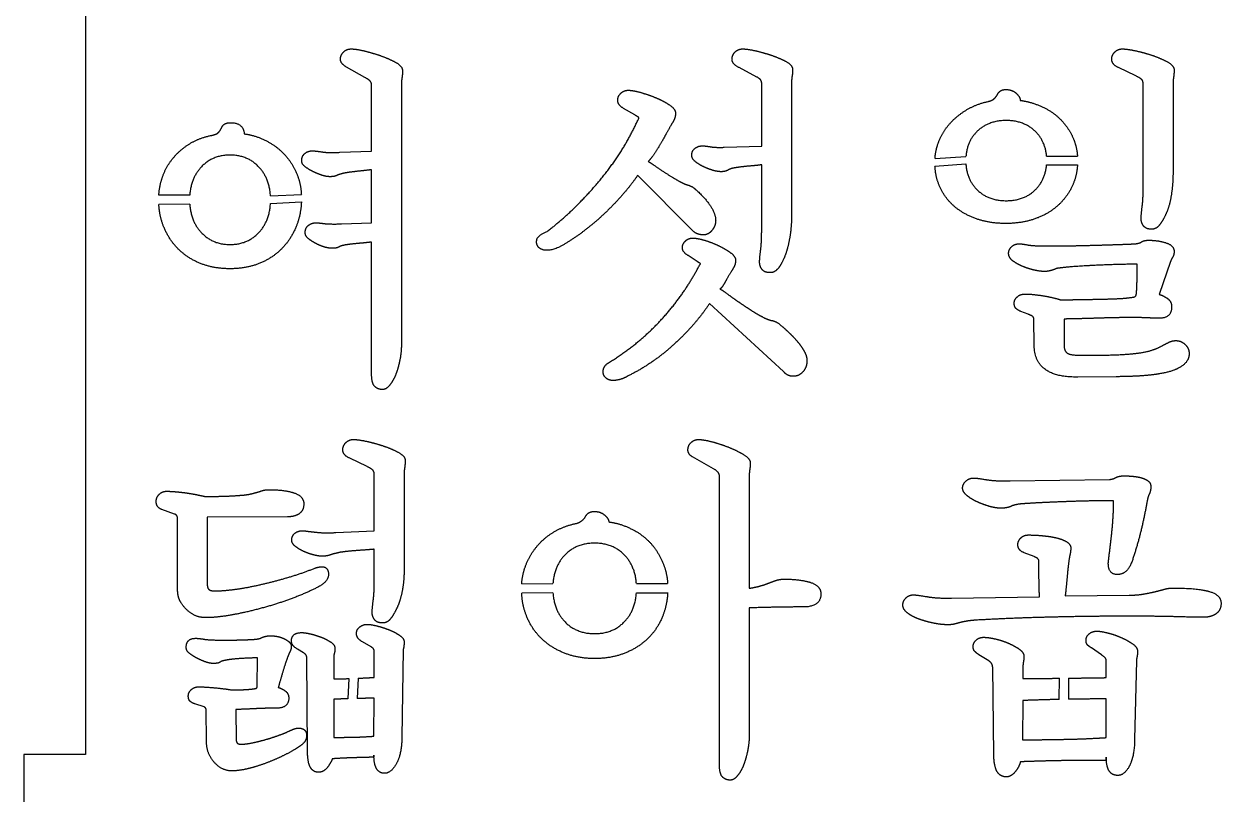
# Model space of a CAD drawing. Header units: millimetres. Extents: x -4 to 160, y -15 to 156.
# Drawn here: x -4 to 73.9, y 25.8 to 76 of the extents above; entities that cross this region are included whole.
import ezdxf

# ---------------------------------------------------------------- set-up
doc = ezdxf.new("R2010")
doc.units = ezdxf.units.MM
doc.layers.get('0').update_dxf_attribs({"linetype": 'CONTINUOUS'})

msp = doc.modelspace()

# ---------------------------------------------------------------- linework, layer by layer
for p, q in [((0, 124.083), (0, 28.417)), ((18.186, 72.478), (16.984, 73.15)), ((43.69, 72.504), (42.534, 73.119)), ((68.357, 72.578), (67.228, 73.122)), ((18.621, 67.691), (18.621, 71.991)), ((20.563, 72.078), (20.563, 55.154)), ((44.005, 67.996), (44.005, 72.099)), ((45.947, 72.124), (45.947, 63.53)), ((68.828, 65.56), (68.828, 72.058)), ((70.77, 72.103), (70.77, 66.356)), ((35.74, 70.036), (35.02, 70.462)), ((41.569, 67.932), (44.005, 67.996)), ((16.545, 67.606), (18.621, 67.691)), ((55.282, 67.195), (57.293, 67.337)), ((62.54, 67.36), (64.552, 67.354)), ((18.621, 63.01), (18.621, 66.474)), ((44.005, 62.734), (44.005, 66.799)), ((55.279, 66.706), (57.291, 66.849)), ((62.54, 66.79), (64.552, 66.784)), ((39.502, 62.51), (35.936, 66.103)), ((6.791, 64.827), (4.779, 64.81)), ((12.041, 64.773), (14.052, 64.869)), ((6.791, 64.227), (4.779, 64.21)), ((12.041, 64.278), (14.053, 64.375)), ((16.659, 62.947), (18.621, 63.01)), ((18.621, 53.198), (18.621, 61.768)), ((39.805, 60.498), (39.228, 60.883)), ((70.609, 60.503), (69.861, 58.359)), ((45.421, 53.346), (40.606, 57.757)), ((61.344, 57.069), (60.856, 57.252)), ((61.733, 55.007), (61.71, 56.762)), ((63.675, 56.752), (63.675, 55.099)), ((64.812, 54.396), (66.619, 54.416)), ((67.059, 53.005), (64.583, 52.981)), ((18.327, 47.158), (17.196, 47.704)), ((40.878, 47.011), (39.494, 47.788)), ((18.795, 42.969), (18.795, 46.639)), ((20.737, 46.686), (20.737, 40.505)), ((41.252, 27.781), (41.252, 46.57)), ((43.194, 46.55), (43.194, 39.238)), ((60.172, 46.225), (66.645, 46.321)), ((5.806, 44.062), (4.982, 44.362)), ((5.99, 39.332), (5.99, 43.793)), ((13.159, 43.886), (7.932, 43.864)), ((7.932, 43.864), (7.932, 39.427)), ((16.288, 42.862), (18.795, 42.969)), ((18.795, 39.938), (18.795, 41.776)), ((61.726, 41.298), (61.088, 41.549)), ((28.389, 39.519), (30.423, 39.538)), ((35.852, 39.538), (37.885, 39.542)), ((30.422, 38.938), (28.387, 38.919)), ((35.852, 38.938), (37.887, 38.942)), ((56.351, 38.597), (62.082, 38.686)), ((63.751, 38.739), (67.925, 38.786)), ((43.194, 37.958), (43.194, 29.739)), ((14.19, 35.043), (13.79, 35.282)), ((18.593, 35.418), (18.022, 35.746)), ((18.795, 33.436), (18.795, 35.108)), ((20.669, 35.226), (20.597, 29.555)), ((66.111, 34.906), (65.464, 35.35)), ((11.176, 32.843), (11.198, 34.705)), ((14.451, 28.675), (14.405, 34.73)), ((16.166, 34.75), (16.166, 33.338)), ((58.778, 34.514), (58.144, 34.909)), ((66.426, 33.421), (66.426, 34.536)), ((68.39, 34.524), (68.273, 29.414)), ((59.102, 28.4), (59.034, 34.105)), ((60.999, 33.994), (60.999, 33.361)), ((17.142, 33.359), (17.081, 32.043)), ((17.743, 33.382), (17.682, 32.059)), ((63.359, 31.999), (63.374, 33.38)), ((63.974, 33.387), (63.959, 32.009)), ((16.166, 32.014), (16.166, 29.535)), ((18.773, 29.608), (18.795, 32.086)), ((66.426, 29.518), (66.426, 32.039)), ((7.724, 31.518), (7.122, 31.711)), ((7.878, 29.264), (7.855, 31.338)), ((9.796, 31.349), (9.818, 29.334)), ((60.997, 31.932), (60.976, 29.373)), ((0, 28.417), (-4, 28.417)), ((-4, 28.417), (-4, 22.417)), ((18.772, 28.382), (18.772, 28.241)), ((66.426, 28.237), (66.426, 28.028))]:
    msp.add_line(p, q)
for points in [[(16.597, 73.671), (16.597, 73.934), (16.797, 74.134)], [(16.797, 74.134), (16.997, 74.334), (17.284, 74.334)], [(17.284, 74.334), (17.603, 74.334), (18.15, 74.203)], [(18.15, 74.203), (18.698, 74.072), (19.224, 73.885)], [(42.072, 73.67), (42.072, 73.933), (42.272, 74.134)], [(42.272, 74.134), (42.472, 74.334), (42.759, 74.334)], [(42.759, 74.334), (43.077, 74.334), (43.596, 74.216)], [(43.596, 74.216), (44.115, 74.098), (44.638, 73.92)], [(66.782, 73.671), (66.782, 73.934), (66.982, 74.134)], [(66.982, 74.134), (67.182, 74.334), (67.468, 74.334)], [(67.468, 74.334), (67.781, 74.334), (68.327, 74.215)], [(68.327, 74.215), (68.873, 74.097), (69.4, 73.921)], [(16.984, 73.15), (16.597, 73.375), (16.597, 73.671)], [(19.224, 73.885), (19.75, 73.698), (20.191, 73.457)], [(20.191, 73.457), (20.631, 73.217), (20.631, 72.92)], [(42.534, 73.119), (42.072, 73.341), (42.072, 73.67)], [(44.638, 73.92), (45.161, 73.742), (45.588, 73.514)], [(45.588, 73.514), (46.016, 73.287), (46.016, 72.988)], [(67.228, 73.122), (66.782, 73.308), (66.782, 73.671)], [(69.4, 73.921), (69.927, 73.745), (70.383, 73.505)], [(70.383, 73.505), (70.839, 73.264), (70.839, 72.967)], [(18.562, 72.197), (18.504, 72.292), (18.186, 72.478)], [(20.597, 72.447), (20.563, 72.243), (20.563, 72.078)], [(20.631, 72.92), (20.631, 72.651), (20.597, 72.447)], [(43.948, 72.304), (43.891, 72.396), (43.69, 72.504)], [(45.981, 72.551), (45.947, 72.369), (45.947, 72.124)], [(46.016, 72.988), (46.016, 72.733), (45.981, 72.551)], [(68.77, 72.299), (68.712, 72.401), (68.357, 72.578)], [(70.805, 72.484), (70.77, 72.269), (70.77, 72.103)], [(70.839, 72.967), (70.839, 72.7), (70.805, 72.484)], [(18.621, 71.991), (18.621, 72.102), (18.562, 72.197)], [(44.005, 72.099), (44.005, 72.211), (43.948, 72.304)], [(59.34, 71.359), (59.487, 71.691), (59.895, 71.691)], [(59.895, 71.691), (60.306, 71.691), (60.569, 71.444)], [(68.828, 72.058), (68.828, 72.197), (68.77, 72.299)], [(34.635, 70.982), (34.635, 71.246), (34.835, 71.445)], [(35.02, 70.462), (34.635, 70.686), (34.635, 70.982)], [(34.835, 71.445), (35.035, 71.644), (35.322, 71.644)], [(35.322, 71.644), (35.621, 71.644), (36.132, 71.499)], [(36.132, 71.499), (36.642, 71.354), (37.12, 71.156)], [(37.12, 71.156), (37.597, 70.958), (37.997, 70.692)], [(57.322, 70.36), (57.955, 70.742), (58.73, 70.911)], [(58.73, 70.911), (58.983, 70.966), (59.116, 71.081)], [(59.116, 71.081), (59.249, 71.196), (59.34, 71.359)], [(60.569, 71.444), (60.832, 71.197), (60.832, 70.983)], [(60.832, 70.983), (61.482, 70.91), (62.214, 70.586)], [(37.997, 70.692), (38.396, 70.426), (38.396, 70.164)], [(38.396, 70.164), (38.396, 69.845), (38.239, 69.596)], [(56.231, 69.46), (56.689, 69.977), (57.322, 70.36)], [(62.214, 70.586), (62.946, 70.262), (63.465, 69.731)], [(8.859, 69.207), (9.005, 69.535), (9.414, 69.535)], [(9.414, 69.535), (10.29, 69.535), (10.337, 68.806)], [(33.436, 65.739), (35.027, 67.643), (35.969, 69.745)], [(36, 69.875), (35.956, 69.919), (35.74, 70.036)], [(35.969, 69.745), (36.045, 69.831), (36, 69.875)], [(38.239, 69.596), (38.082, 69.348), (37.805, 68.845)], [(55.524, 68.298), (55.774, 68.942), (56.231, 69.46)], [(59.917, 69.674), (58.737, 69.674), (58.01, 68.955)], [(61.823, 68.953), (61.094, 69.674), (59.917, 69.674)], [(63.465, 69.731), (63.983, 69.2), (64.272, 68.526)], [(6.831, 68.191), (7.459, 68.565), (8.232, 68.71)], [(8.232, 68.71), (8.503, 68.765), (8.631, 68.876)], [(8.631, 68.876), (8.759, 68.987), (8.859, 69.207)], [(10.337, 68.806), (11.01, 68.731), (11.732, 68.371)], [(37.805, 68.845), (37.575, 68.405), (37.257, 67.876)], [(58.01, 68.955), (57.367, 68.319), (57.293, 67.337)], [(62.54, 67.36), (62.46, 68.323), (61.823, 68.953)], [(5.735, 67.266), (6.203, 67.817), (6.831, 68.191)], [(11.732, 68.371), (12.454, 68.01), (12.968, 67.449)], [(37.257, 67.876), (36.939, 67.346), (36.622, 67.013)], [(39.457, 67.412), (39.457, 67.713), (39.667, 67.869)], [(39.667, 67.869), (39.876, 68.026), (40.143, 68.026)], [(40.143, 68.026), (40.346, 68.026), (40.67, 67.968)], [(40.67, 67.968), (40.993, 67.911), (41.569, 67.932)], [(55.282, 67.195), (55.319, 67.772), (55.524, 68.298)], [(64.272, 68.526), (64.508, 67.975), (64.552, 67.354)], [(5.019, 66.017), (5.267, 66.715), (5.735, 67.266)], [(9.414, 67.425), (8.245, 67.425), (7.513, 66.622)], [(11.314, 66.62), (10.58, 67.425), (9.414, 67.425)], [(12.968, 67.449), (13.482, 66.888), (13.77, 66.168)], [(14.072, 67.065), (14.072, 67.358), (14.28, 67.53)], [(14.307, 66.658), (14.072, 66.832), (14.072, 67.065)], [(14.28, 67.53), (14.488, 67.702), (14.759, 67.702)], [(14.759, 67.702), (14.957, 67.702), (15.381, 67.633)], [(15.381, 67.633), (15.806, 67.564), (16.545, 67.606)], [(36.622, 67.013), (37.002, 66.757), (37.575, 66.377)], [(39.69, 66.998), (39.457, 67.186), (39.457, 67.412)], [(40.211, 66.673), (39.924, 66.811), (39.69, 66.998)], [(7.513, 66.622), (6.868, 65.914), (6.791, 64.827)], [(12.041, 64.773), (11.977, 65.893), (11.314, 66.62)], [(14.806, 66.352), (14.542, 66.484), (14.307, 66.658)], [(15.37, 66.12), (15.07, 66.22), (14.806, 66.352)], [(16.848, 66.251), (16.545, 66.19), (16.374, 66.105)], [(17.749, 66.374), (17.188, 66.315), (16.848, 66.251)], [(18.621, 66.474), (18.31, 66.432), (17.749, 66.374)], [(37.575, 66.377), (38.148, 65.997), (38.627, 65.731)], [(40.81, 66.44), (40.499, 66.535), (40.211, 66.673)], [(41.371, 66.344), (41.121, 66.344), (40.81, 66.44)], [(41.813, 66.449), (41.638, 66.344), (41.371, 66.344)], [(42.26, 66.594), (41.988, 66.554), (41.813, 66.449)], [(43.2, 66.708), (42.645, 66.663), (42.26, 66.594)], [(44.005, 66.799), (43.755, 66.753), (43.2, 66.708)], [(55.611, 65.322), (55.318, 65.96), (55.279, 66.706)], [(57.291, 66.849), (57.355, 65.827), (58.012, 65.178)], [(61.821, 65.179), (62.46, 65.811), (62.54, 66.79)], [(64.552, 66.784), (64.505, 66.04), (64.209, 65.407)], [(70.77, 66.356), (70.77, 65.543), (70.653, 64.805)], [(4.779, 64.81), (4.817, 65.451), (5.019, 66.017)], [(13.77, 66.168), (14.015, 65.556), (14.052, 64.869)], [(15.919, 66.019), (15.671, 66.019), (15.37, 66.12)], [(16.374, 66.105), (16.204, 66.019), (15.919, 66.019)], [(30.043, 62.451), (31.845, 63.834), (33.436, 65.739)], [(35.936, 66.103), (35.034, 64.811), (33.753, 63.6)], [(38.627, 65.731), (38.951, 65.543), (39.212, 65.472)], [(39.212, 65.472), (39.472, 65.401), (39.685, 65.215)], [(68.817, 64.744), (68.828, 65.095), (68.828, 65.56)], [(39.685, 65.215), (41.057, 63.961), (41.008, 63.112)], [(56.567, 64.065), (55.949, 64.586), (55.611, 65.322)], [(58.012, 65.178), (58.74, 64.457), (59.917, 64.457)], [(59.917, 64.457), (61.091, 64.457), (61.821, 65.179)], [(64.209, 65.407), (63.856, 64.654), (63.241, 64.111)], [(68.76, 64.065), (68.807, 64.393), (68.817, 64.744)], [(70.653, 64.805), (70.536, 64.066), (70.29, 63.551)], [(5.119, 62.703), (4.824, 63.402), (4.779, 64.21)], [(6.791, 64.227), (6.866, 63.122), (7.515, 62.411)], [(11.312, 62.413), (11.977, 63.142), (12.041, 64.278)], [(14.053, 64.375), (14.015, 63.516), (13.711, 62.773)], [(58.029, 63.259), (57.185, 63.544), (56.567, 64.065)], [(63.241, 64.111), (62.626, 63.568), (61.77, 63.271)], [(68.692, 63.289), (68.692, 63.516), (68.76, 64.065)], [(33.753, 63.6), (32.472, 62.388), (31.025, 61.538)], [(41.008, 63.112), (40.979, 62.732), (40.715, 62.462)], [(45.947, 63.53), (45.947, 62.785), (45.841, 62.129)], [(59.895, 62.974), (58.873, 62.974), (58.029, 63.259)], [(61.77, 63.271), (60.913, 62.974), (59.895, 62.974)], [(68.85, 62.813), (68.692, 63.024), (68.692, 63.289)], [(70.29, 63.551), (70.094, 63.136), (69.884, 62.87)], [(6.08, 61.275), (5.467, 61.875), (5.119, 62.703)], [(7.515, 62.411), (8.249, 61.606), (9.414, 61.606)], [(9.414, 61.606), (10.576, 61.606), (11.312, 62.413)], [(13.711, 62.773), (13.363, 61.922), (12.751, 61.311)], [(14.3, 62.382), (14.3, 62.676), (14.507, 62.847)], [(14.519, 61.98), (14.3, 62.154), (14.3, 62.382)], [(14.507, 62.847), (14.715, 63.019), (14.987, 63.019)], [(14.987, 63.019), (15.178, 63.019), (15.505, 62.972)], [(15.505, 62.972), (15.832, 62.925), (16.659, 62.947)], [(29.369, 61.91), (29.425, 62.201), (30.043, 62.451)], [(40.095, 62.237), (39.766, 62.267), (39.502, 62.51)], [(40.715, 62.462), (40.451, 62.192), (40.095, 62.237)], [(43.937, 61.237), (44.005, 61.738), (44.005, 62.734)], [(69.379, 62.603), (69.008, 62.603), (68.85, 62.813)], [(69.884, 62.87), (69.673, 62.603), (69.379, 62.603)], [(15.004, 61.668), (14.739, 61.806), (14.519, 61.98)], [(15.549, 61.444), (15.268, 61.529), (15.004, 61.668)], [(17.005, 61.591), (16.673, 61.546), (16.509, 61.452)], [(17.802, 61.68), (17.293, 61.635), (17.005, 61.591)], [(18.621, 61.768), (18.311, 61.725), (17.802, 61.68)], [(29.492, 61.415), (29.313, 61.619), (29.369, 61.91)], [(31.025, 61.538), (29.983, 60.986), (29.492, 61.415)], [(38.842, 61.405), (38.842, 61.618), (39.028, 61.821)], [(39.028, 61.821), (39.213, 62.023), (39.529, 62.023)], [(39.529, 62.023), (39.807, 62.023), (40.267, 61.889)], [(40.267, 61.889), (40.727, 61.755), (41.158, 61.551)], [(41.158, 61.551), (41.59, 61.346), (41.949, 61.093)], [(45.841, 62.129), (45.736, 61.472), (45.557, 60.971)], [(60.261, 61.462), (60.45, 61.65), (60.759, 61.65)], [(60.759, 61.65), (60.951, 61.65), (61.303, 61.581)], [(61.303, 61.581), (61.655, 61.513), (62.465, 61.513)], [(63.994, 61.523), (64.686, 61.533), (65.504, 61.556)], [(65.504, 61.556), (66.322, 61.579), (67.058, 61.603)], [(67.058, 61.603), (67.795, 61.626), (68.271, 61.649)], [(68.271, 61.649), (68.561, 61.668), (68.715, 61.776)], [(68.715, 61.776), (68.868, 61.884), (69.197, 61.884)], [(69.197, 61.884), (69.78, 61.884), (70.31, 61.717)], [(70.31, 61.717), (70.839, 61.55), (70.839, 61.153)], [(7.542, 60.352), (6.692, 60.675), (6.08, 61.275)], [(12.751, 61.311), (12.138, 60.699), (11.289, 60.364)], [(16.078, 61.358), (15.829, 61.358), (15.549, 61.444)], [(16.509, 61.452), (16.345, 61.358), (16.078, 61.358)], [(39.228, 60.883), (38.842, 61.108), (38.842, 61.405)], [(41.949, 61.093), (42.308, 60.839), (42.308, 60.581)], [(43.869, 60.461), (43.869, 60.737), (43.937, 61.237)], [(45.557, 60.971), (45.378, 60.47), (45.127, 60.122)], [(60.072, 61.035), (60.072, 61.274), (60.261, 61.462)], [(60.371, 60.521), (60.072, 60.732), (60.072, 61.035)], [(62.465, 61.513), (63.302, 61.513), (63.994, 61.523)], [(70.738, 60.765), (70.637, 60.601), (70.609, 60.503)], [(70.839, 61.153), (70.839, 60.929), (70.738, 60.765)], [(9.414, 60.029), (8.391, 60.029), (7.542, 60.352)], [(11.289, 60.364), (10.439, 60.029), (9.414, 60.029)], [(37.541, 56.789), (39.03, 58.436), (39.953, 60.262)], [(40.011, 60.369), (39.975, 60.392), (39.805, 60.498)], [(39.953, 60.262), (40.048, 60.346), (40.011, 60.369)], [(42.158, 60.068), (42.009, 59.824), (41.715, 59.323)], [(42.308, 60.581), (42.308, 60.311), (42.158, 60.068)], [(44.027, 59.985), (43.869, 60.196), (43.869, 60.461)], [(44.555, 59.774), (44.185, 59.774), (44.027, 59.985)], [(45.127, 60.122), (44.877, 59.774), (44.555, 59.774)], [(61.033, 60.164), (60.669, 60.31), (60.371, 60.521)], [(61.764, 59.936), (61.398, 60.018), (61.033, 60.164)], [(63.119, 60.015), (62.897, 59.931), (62.754, 59.892)], [(63.467, 60.083), (63.213, 60.062), (63.119, 60.015)], [(65.537, 60.24), (64.14, 60.173), (63.467, 60.083)], [(68.442, 60.331), (66.933, 60.308), (65.537, 60.24)], [(68.442, 59.929), (68.442, 60.266), (68.442, 60.331)], [(41.715, 59.323), (41.631, 59.172), (41.502, 58.959)], [(62.374, 59.853), (62.131, 59.853), (61.764, 59.936)], [(62.754, 59.892), (62.61, 59.853), (62.374, 59.853)], [(68.408, 58.72), (68.419, 58.973), (68.43, 59.282)], [(68.43, 59.282), (68.442, 59.592), (68.442, 59.929)], [(41.502, 58.959), (41.372, 58.746), (41.285, 58.716)], [(41.285, 58.716), (41.459, 58.627), (41.83, 58.35)], [(68.374, 58.327), (68.397, 58.467), (68.408, 58.72)], [(40.606, 57.757), (39.67, 56.367), (38.293, 55.104)], [(41.83, 58.35), (42.2, 58.072), (42.577, 57.818)], [(42.577, 57.818), (42.954, 57.563), (43.317, 57.326)], [(60.436, 57.788), (60.436, 58.037), (60.643, 58.21)], [(60.571, 57.427), (60.436, 57.542), (60.436, 57.788)], [(60.643, 58.21), (60.851, 58.383), (61.123, 58.383)], [(61.123, 58.383), (61.566, 58.383), (62.217, 58.287)], [(62.217, 58.287), (62.868, 58.19), (63.435, 58.012)], [(63.435, 58.012), (64.03, 58.012), (64.585, 58.022)], [(64.585, 58.022), (65.141, 58.032), (65.799, 58.043)], [(65.799, 58.043), (66.457, 58.055), (67.022, 58.077)], [(67.022, 58.077), (67.587, 58.099), (67.917, 58.143)], [(67.917, 58.143), (68.253, 58.183), (68.307, 58.226)], [(68.307, 58.226), (68.361, 58.27), (68.374, 58.327)], [(69.861, 58.359), (70.078, 58.315), (70.379, 58.115)], [(70.379, 58.115), (70.679, 57.914), (70.679, 57.561)], [(43.317, 57.326), (43.679, 57.088), (43.998, 56.929)], [(43.998, 56.929), (44.389, 56.703), (44.684, 56.656)], [(60.856, 57.252), (60.705, 57.311), (60.571, 57.427)], [(61.65, 56.917), (61.59, 56.971), (61.344, 57.069)], [(61.71, 56.762), (61.71, 56.863), (61.65, 56.917)], [(70.679, 57.561), (70.679, 56.807), (69.879, 56.807)], [(34.038, 53.911), (36.051, 55.142), (37.541, 56.789)], [(44.684, 56.656), (44.979, 56.609), (45.31, 56.299)], [(45.31, 56.299), (45.534, 56.111), (45.834, 55.822)], [(64.433, 56.772), (63.805, 56.761), (63.675, 56.752)], [(65.745, 56.807), (65.061, 56.784), (64.433, 56.772)], [(67.042, 56.842), (66.429, 56.83), (65.745, 56.807)], [(67.923, 56.853), (67.654, 56.853), (67.042, 56.842)], [(69.171, 56.83), (68.728, 56.853), (67.923, 56.853)], [(69.879, 56.807), (69.614, 56.807), (69.171, 56.83)], [(45.834, 55.822), (46.135, 55.533), (46.387, 55.222)], [(70.493, 55.244), (70.707, 55.351), (70.948, 55.351)], [(70.948, 55.351), (71.292, 55.351), (71.554, 55.104)], [(20.563, 55.154), (20.563, 54.597), (20.455, 54.066)], [(38.293, 55.104), (36.917, 53.842), (35.257, 53.026)], [(46.387, 55.222), (46.639, 54.91), (46.794, 54.615)], [(46.794, 54.615), (46.948, 54.321), (46.948, 54.054)], [(64.583, 52.981), (61.783, 52.936), (61.733, 55.007)], [(63.675, 55.099), (63.675, 54.693), (63.881, 54.544)], [(63.881, 54.544), (64.086, 54.396), (64.812, 54.396)], [(66.619, 54.416), (67.751, 54.438), (68.561, 54.548)], [(68.561, 54.548), (69.371, 54.659), (69.912, 54.94)], [(69.912, 54.94), (70.279, 55.137), (70.493, 55.244)], [(71.554, 55.104), (71.817, 54.857), (71.817, 54.506)], [(20.455, 54.066), (20.346, 53.536), (20.191, 53.14)], [(33.707, 53.488), (33.78, 53.749), (34.038, 53.911)], [(46.948, 54.054), (46.948, 53.597), (46.678, 53.312)], [(71.817, 54.506), (71.817, 53.994), (71.296, 53.661)], [(18.823, 52.372), (18.621, 52.573), (18.621, 53.198)], [(20.191, 53.14), (20.035, 52.745), (19.805, 52.457)], [(33.788, 53.008), (33.634, 53.227), (33.707, 53.488)], [(34.487, 52.767), (34.038, 52.707), (33.788, 53.008)], [(35.257, 53.026), (34.936, 52.827), (34.487, 52.767)], [(46.056, 53.028), (45.667, 53.028), (45.421, 53.346)], [(46.678, 53.312), (46.408, 53.028), (46.056, 53.028)], [(68.604, 53.051), (67.872, 53.005), (67.059, 53.005)], [(69.883, 53.192), (69.335, 53.097), (68.604, 53.051)], [(71.296, 53.661), (70.775, 53.328), (69.883, 53.192)], [(19.331, 52.17), (19.025, 52.17), (18.823, 52.372)], [(19.805, 52.457), (19.575, 52.17), (19.331, 52.17)], [(16.748, 48.254), (16.748, 48.517), (16.948, 48.717)], [(16.948, 48.717), (17.148, 48.917), (17.435, 48.917)], [(17.435, 48.917), (17.748, 48.917), (18.294, 48.799)], [(18.294, 48.799), (18.84, 48.68), (19.367, 48.505)], [(19.367, 48.505), (19.894, 48.329), (20.35, 48.088)], [(39.205, 48.253), (39.205, 48.517), (39.405, 48.717)], [(39.405, 48.717), (39.606, 48.917), (39.892, 48.917)], [(39.892, 48.917), (40.208, 48.917), (40.763, 48.773)], [(40.763, 48.773), (41.317, 48.628), (41.845, 48.417)], [(41.845, 48.417), (42.373, 48.206), (42.818, 47.945)], [(17.196, 47.704), (16.748, 47.891), (16.748, 48.254)], [(20.35, 48.088), (20.805, 47.847), (20.805, 47.55)], [(20.805, 47.55), (20.805, 47.282), (20.771, 47.067)], [(39.494, 47.788), (39.205, 47.957), (39.205, 48.253)], [(42.818, 47.945), (43.262, 47.684), (43.262, 47.391)], [(18.737, 46.881), (18.678, 46.983), (18.327, 47.158)], [(18.795, 46.639), (18.795, 46.779), (18.737, 46.881)], [(20.771, 47.067), (20.737, 46.852), (20.737, 46.686)], [(41.252, 46.57), (41.252, 46.779), (40.878, 47.011)], [(43.228, 46.971), (43.194, 46.778), (43.194, 46.55)], [(43.262, 47.391), (43.262, 47.163), (43.228, 46.971)], [(57.078, 45.747), (57.078, 46.014), (57.292, 46.212)], [(57.292, 46.212), (57.506, 46.41), (57.788, 46.41)], [(57.788, 46.41), (57.986, 46.41), (58.607, 46.306)], [(58.607, 46.306), (59.228, 46.202), (60.172, 46.225)], [(66.645, 46.321), (66.821, 46.321), (67.037, 46.436)], [(67.037, 46.436), (67.254, 46.552), (67.59, 46.552)], [(67.59, 46.552), (67.819, 46.552), (68.122, 46.527)], [(68.122, 46.527), (68.426, 46.502), (68.676, 46.436)], [(68.676, 46.436), (68.925, 46.371), (69.124, 46.238)], [(69.124, 46.238), (69.323, 46.105), (69.323, 45.866)], [(4.603, 44.885), (4.603, 45.149), (4.803, 45.349)], [(4.803, 45.349), (5.003, 45.549), (5.29, 45.549)], [(5.29, 45.549), (5.465, 45.549), (5.81, 45.523)], [(5.81, 45.523), (6.156, 45.497), (6.484, 45.454)], [(6.484, 45.454), (6.812, 45.41), (7.192, 45.334)], [(7.192, 45.334), (7.571, 45.258), (7.791, 45.208)], [(7.791, 45.208), (8.37, 45.208), (9.078, 45.229)], [(9.078, 45.229), (9.785, 45.25), (10.437, 45.317)], [(10.437, 45.317), (10.759, 45.364), (10.952, 45.422)], [(10.952, 45.422), (11.145, 45.479), (11.323, 45.524)], [(11.323, 45.524), (11.515, 45.602), (11.65, 45.625)], [(11.65, 45.625), (11.785, 45.648), (11.999, 45.648)], [(11.999, 45.648), (12.994, 45.648), (13.602, 45.432)], [(13.602, 45.432), (14.209, 45.215), (14.209, 44.733)], [(57.372, 45.259), (57.078, 45.497), (57.078, 45.747)], [(58.039, 44.854), (57.667, 45.021), (57.372, 45.259)], [(69.227, 45.378), (69.131, 45.198), (69.083, 44.889)], [(69.323, 45.866), (69.323, 45.558), (69.227, 45.378)], [(4.982, 44.362), (4.603, 44.489), (4.603, 44.885)], [(14.209, 44.733), (14.209, 44.292), (13.914, 44.089)], [(58.816, 44.567), (58.411, 44.686), (58.039, 44.854)], [(59.562, 44.448), (59.222, 44.448), (58.816, 44.567)], [(60.221, 44.566), (59.978, 44.448), (59.562, 44.448)], [(60.922, 44.728), (60.464, 44.684), (60.221, 44.566)], [(61.846, 44.785), (61.209, 44.751), (60.922, 44.728)], [(63.335, 44.854), (62.484, 44.819), (61.846, 44.785)], [(65.173, 44.912), (64.186, 44.889), (63.335, 44.854)], [(66.903, 44.935), (66.161, 44.935), (65.173, 44.912)], [(66.802, 43.023), (66.903, 44.023), (66.903, 44.935)], [(69.083, 44.889), (68.91, 43.914), (68.671, 42.933)], [(5.99, 43.793), (5.99, 44.005), (5.806, 44.062)], [(13.914, 44.089), (13.618, 43.886), (13.159, 43.886)], [(31.885, 43.444), (32.321, 43.524), (32.548, 43.921)], [(32.548, 43.921), (32.721, 44.234), (33.114, 44.234)], [(33.114, 44.234), (33.5, 44.234), (33.771, 44.008)], [(33.771, 44.008), (34.042, 43.782), (34.058, 43.549)], [(13.638, 42.823), (13.848, 42.98), (14.114, 42.98)], [(14.114, 42.98), (14.16, 42.98), (14.211, 42.98)], [(14.211, 42.98), (14.262, 42.98), (14.378, 42.957)], [(14.378, 42.957), (14.738, 42.905), (15.235, 42.862)], [(15.235, 42.862), (15.731, 42.819), (16.288, 42.862)], [(29.371, 41.954), (29.838, 42.517), (30.483, 42.9)], [(30.483, 42.9), (31.129, 43.283), (31.885, 43.444)], [(34.058, 43.549), (34.752, 43.474), (35.499, 43.112)], [(35.499, 43.112), (36.247, 42.749), (36.771, 42.176)], [(66.566, 40.991), (66.701, 42.023), (66.802, 43.023)], [(68.671, 42.933), (68.432, 41.953), (68.102, 40.991)], [(13.427, 42.367), (13.427, 42.667), (13.638, 42.823)], [(13.675, 41.948), (13.427, 42.134), (13.427, 42.367)], [(33.137, 42.171), (31.917, 42.171), (31.165, 41.365)], [(35.108, 41.363), (34.354, 42.171), (33.137, 42.171)], [(36.771, 42.176), (37.296, 41.603), (37.596, 40.847)], [(60.672, 42.085), (60.672, 42.298), (60.857, 42.501)], [(61.088, 41.549), (60.672, 41.688), (60.672, 42.085)], [(60.857, 42.501), (61.043, 42.704), (61.358, 42.704)], [(61.358, 42.704), (61.825, 42.704), (62.309, 42.655)], [(62.309, 42.655), (62.794, 42.607), (63.169, 42.522)], [(63.169, 42.522), (63.544, 42.437), (63.829, 42.271)], [(63.829, 42.271), (64.115, 42.106), (64.115, 41.857)], [(14.212, 41.628), (13.923, 41.761), (13.675, 41.948)], [(14.837, 41.409), (14.501, 41.496), (14.212, 41.628)], [(15.411, 41.321), (15.172, 41.321), (14.837, 41.409)], [(15.915, 41.401), (15.678, 41.321), (15.411, 41.321)], [(16.245, 41.496), (16.098, 41.462), (15.915, 41.401)], [(16.562, 41.572), (16.392, 41.53), (16.245, 41.496)], [(17.67, 41.688), (17.008, 41.642), (16.562, 41.572)], [(18.795, 41.776), (18.332, 41.734), (17.67, 41.688)], [(28.642, 40.697), (28.904, 41.391), (29.371, 41.954)], [(31.165, 41.365), (30.5, 40.654), (30.423, 39.538)], [(35.852, 39.538), (35.774, 40.65), (35.108, 41.363)], [(62.036, 41.037), (62.036, 41.174), (61.726, 41.298)], [(64.073, 41.464), (64.031, 41.271), (64.001, 41.109)], [(64.115, 41.857), (64.115, 41.658), (64.073, 41.464)], [(13.174, 39.938), (14.085, 40.205), (14.937, 40.548)], [(14.937, 40.548), (15.167, 40.633), (15.43, 40.633)], [(15.43, 40.633), (15.694, 40.633), (15.786, 40.357)], [(28.389, 39.519), (28.43, 40.138), (28.642, 40.697)], [(37.596, 40.847), (37.842, 40.226), (37.885, 39.542)], [(62.048, 39.859), (62.036, 40.581), (62.036, 41.037)], [(64.001, 41.109), (63.926, 40.526), (63.871, 39.893)], [(67.158, 40.13), (66.494, 40.13), (66.566, 40.991)], [(68.102, 40.991), (67.799, 40.13), (67.158, 40.13)], [(11.367, 39.467), (12.263, 39.671), (13.174, 39.938)], [(15.786, 40.357), (15.961, 39.766), (15.175, 39.331)], [(18.784, 39.121), (18.795, 39.473), (18.795, 39.938)], [(20.737, 40.505), (20.737, 39.704), (20.616, 39.066)], [(44.449, 39.568), (44.695, 39.668), (44.936, 39.749)], [(44.936, 39.749), (45.177, 39.829), (45.464, 39.829)], [(45.464, 39.829), (46.516, 39.829), (47.186, 39.614)], [(62.082, 38.686), (62.059, 39.138), (62.048, 39.859)], [(63.871, 39.893), (63.816, 39.261), (63.751, 38.739)], [(6.06, 38.645), (5.99, 38.924), (5.99, 39.332)], [(7.932, 39.427), (7.932, 39.241), (8.041, 39.153)], [(8.041, 39.153), (8.149, 39.064), (8.383, 39.064)], [(8.383, 39.064), (8.944, 39.064), (9.707, 39.163)], [(9.707, 39.163), (10.47, 39.263), (11.367, 39.467)], [(15.175, 39.331), (14.343, 38.903), (13.381, 38.549)], [(18.727, 38.441), (18.773, 38.769), (18.784, 39.121)], [(20.616, 39.066), (20.496, 38.429), (20.257, 37.926)], [(43.194, 39.238), (43.511, 39.278), (43.857, 39.373)], [(43.857, 39.373), (44.203, 39.467), (44.449, 39.568)], [(47.186, 39.614), (47.857, 39.399), (47.857, 38.868)], [(68.873, 38.865), (69.317, 38.944), (69.654, 39.027)], [(69.654, 39.027), (69.99, 39.11), (70.23, 39.18)], [(70.23, 39.18), (70.47, 39.249), (70.774, 39.249)], [(70.774, 39.249), (72.375, 39.249), (73.135, 39.026)], [(73.135, 39.026), (73.894, 38.803), (73.894, 38.265)], [(6.688, 37.752), (6.198, 38.178), (6.06, 38.645)], [(13.381, 38.549), (12.419, 38.195), (11.378, 37.917)], [(18.659, 37.664), (18.659, 37.892), (18.727, 38.441)], [(28.725, 37.372), (28.431, 38.082), (28.387, 38.919)], [(30.422, 38.938), (30.499, 37.804), (31.167, 37.089)], [(35.106, 37.091), (35.775, 37.807), (35.852, 38.938)], [(37.887, 38.942), (37.842, 38.11), (37.548, 37.388)], [(47.857, 38.868), (47.857, 38.021), (46.715, 38.021)], [(53.189, 38.145), (53.189, 38.406), (53.389, 38.606)], [(53.389, 38.606), (53.589, 38.805), (53.876, 38.805)], [(53.876, 38.805), (54.098, 38.805), (54.764, 38.69)], [(54.764, 38.69), (55.431, 38.576), (56.351, 38.597)], [(67.925, 38.786), (68.429, 38.786), (68.873, 38.865)], [(73.894, 38.265), (73.894, 37.8), (73.564, 37.574)], [(7.814, 37.325), (7.179, 37.325), (6.688, 37.752)], [(9.424, 37.482), (8.51, 37.325), (7.814, 37.325)], [(11.378, 37.917), (10.337, 37.639), (9.424, 37.482)], [(18.817, 37.188), (18.659, 37.398), (18.659, 37.664)], [(20.257, 37.926), (20.061, 37.511), (19.85, 37.244)], [(45.386, 38.009), (44.535, 37.997), (43.194, 37.958)], [(46.715, 38.021), (46.238, 38.021), (45.386, 38.009)], [(53.514, 37.61), (53.189, 37.846), (53.189, 38.145)], [(54.264, 37.223), (53.838, 37.374), (53.514, 37.61)], [(67.772, 37.418), (65.524, 37.418), (62.992, 37.36)], [(71.003, 37.383), (69.829, 37.418), (67.772, 37.418)], [(73.564, 37.574), (73.234, 37.348), (72.775, 37.348)], [(17.635, 36.29), (17.635, 36.539), (17.842, 36.712)], [(17.842, 36.712), (18.05, 36.885), (18.322, 36.885)], [(18.322, 36.885), (18.577, 36.885), (18.96, 36.789)], [(19.345, 36.977), (18.975, 36.977), (18.817, 37.188)], [(18.96, 36.789), (19.342, 36.694), (19.716, 36.549)], [(19.85, 37.244), (19.639, 36.977), (19.345, 36.977)], [(29.71, 35.932), (29.071, 36.536), (28.725, 37.372)], [(31.167, 37.089), (31.921, 36.282), (33.137, 36.282)], [(33.137, 36.282), (34.35, 36.282), (35.106, 37.091)], [(37.548, 37.388), (37.201, 36.537), (36.561, 35.932)], [(55.187, 36.966), (54.69, 37.071), (54.264, 37.223)], [(56.15, 36.861), (55.684, 36.861), (55.187, 36.966)], [(56.551, 36.907), (56.372, 36.861), (56.15, 36.861)], [(56.916, 37.004), (56.729, 36.953), (56.551, 36.907)], [(57.379, 37.099), (57.103, 37.055), (56.916, 37.004)], [(57.98, 37.163), (57.655, 37.144), (57.379, 37.099)], [(62.992, 37.36), (60.459, 37.302), (57.98, 37.163)], [(72.775, 37.348), (72.177, 37.348), (71.003, 37.383)], [(6.559, 35.388), (6.559, 35.98), (7.178, 35.98)], [(7.178, 35.98), (7.381, 35.98), (7.71, 35.923)], [(7.71, 35.923), (8.04, 35.865), (8.815, 35.865)], [(8.815, 35.865), (9.042, 35.865), (9.416, 35.865)], [(9.416, 35.865), (9.79, 35.865), (10.093, 35.875)], [(10.093, 35.875), (10.396, 35.884), (10.685, 35.895)], [(10.685, 35.895), (10.975, 35.906), (11.117, 35.927)], [(11.117, 35.927), (11.346, 35.948), (11.486, 36.03)], [(11.486, 36.03), (11.707, 36.143), (12.067, 36.143)], [(12.067, 36.143), (12.248, 36.143), (12.461, 36.105)], [(12.461, 36.105), (12.675, 36.067), (12.868, 35.984)], [(12.868, 35.984), (13.061, 35.901), (13.226, 35.768)], [(13.405, 35.802), (13.405, 36.351), (14.091, 36.351)], [(14.091, 36.351), (14.301, 36.351), (14.643, 36.269)], [(14.643, 36.269), (14.985, 36.186), (15.322, 36.06)], [(15.322, 36.06), (15.658, 35.935), (15.946, 35.747)], [(18.022, 35.746), (17.635, 35.97), (17.635, 36.29)], [(19.716, 36.549), (20.09, 36.404), (20.413, 36.193)], [(20.413, 36.193), (20.737, 35.983), (20.737, 35.744)], [(31.22, 34.994), (30.349, 35.328), (29.71, 35.932)], [(36.561, 35.932), (35.922, 35.328), (35.051, 34.994)], [(57.761, 35.449), (57.761, 35.667), (57.949, 35.856)], [(57.949, 35.856), (58.138, 36.045), (58.447, 36.045)], [(58.447, 36.045), (58.738, 36.045), (59.171, 35.948)], [(59.171, 35.948), (59.604, 35.852), (60.012, 35.679)], [(65.107, 35.85), (65.107, 36.099), (65.314, 36.272)], [(65.23, 35.522), (65.107, 35.628), (65.107, 35.85)], [(65.314, 36.272), (65.521, 36.444), (65.793, 36.444)], [(65.793, 36.444), (66.072, 36.444), (66.501, 36.337)], [(66.501, 36.337), (66.93, 36.23), (67.35, 36.05)], [(67.35, 36.05), (67.769, 35.871), (68.114, 35.637)], [(6.789, 34.984), (6.559, 35.155), (6.559, 35.388)], [(13.311, 35.113), (13.232, 34.967), (13.177, 34.801)], [(13.226, 35.768), (13.391, 35.636), (13.391, 35.455)], [(13.391, 35.455), (13.391, 35.259), (13.311, 35.113)], [(13.79, 35.282), (13.405, 35.505), (13.405, 35.802)], [(15.946, 35.747), (16.234, 35.56), (16.234, 35.321)], [(16.234, 35.321), (16.234, 35.129), (16.2, 35.026)], [(18.763, 35.268), (18.732, 35.331), (18.593, 35.418)], [(18.795, 35.108), (18.795, 35.206), (18.763, 35.268)], [(20.703, 35.358), (20.669, 35.188), (20.669, 35.226)], [(20.737, 35.744), (20.737, 35.529), (20.703, 35.358)], [(57.878, 35.117), (57.761, 35.234), (57.761, 35.449)], [(58.144, 34.909), (57.996, 34.999), (57.878, 35.117)], [(60.012, 35.679), (60.419, 35.507), (60.743, 35.291)], [(60.743, 35.291), (61.067, 35.075), (61.067, 34.813)], [(65.464, 35.35), (65.354, 35.416), (65.23, 35.522)], [(68.114, 35.637), (68.459, 35.402), (68.459, 35.145)], [(68.459, 35.145), (68.459, 34.924), (68.425, 34.765)], [(7.283, 34.674), (7.018, 34.813), (6.789, 34.984)], [(7.827, 34.439), (7.548, 34.536), (7.283, 34.674)], [(8.315, 34.342), (8.107, 34.342), (7.827, 34.439)], [(8.758, 34.425), (8.638, 34.342), (8.315, 34.342)], [(9.089, 34.546), (8.877, 34.509), (8.758, 34.425)], [(10.256, 34.672), (9.572, 34.638), (9.089, 34.546)], [(11.198, 34.705), (10.941, 34.705), (10.256, 34.672)], [(13.177, 34.801), (12.995, 34.322), (12.812, 33.692)], [(14.405, 34.73), (14.405, 34.9), (14.19, 35.043)], [(16.2, 35.026), (16.166, 34.923), (16.166, 34.75)], [(33.137, 34.659), (32.091, 34.659), (31.22, 34.994)], [(35.051, 34.994), (34.18, 34.659), (33.137, 34.659)], [(59.034, 34.105), (59.034, 34.343), (58.778, 34.514)], [(61.033, 34.443), (60.999, 34.261), (60.999, 33.994)], [(61.067, 34.813), (61.067, 34.625), (61.033, 34.443)], [(66.426, 34.536), (66.426, 34.703), (66.111, 34.906)], [(68.425, 34.765), (68.39, 34.606), (68.39, 34.524)], [(12.812, 33.692), (12.629, 33.061), (12.549, 32.78)], [(6.903, 32.651), (7.111, 32.823), (7.382, 32.823)], [(7.382, 32.823), (7.681, 32.823), (8.366, 32.764)], [(8.366, 32.764), (9.05, 32.704), (9.537, 32.619)], [(11.068, 32.71), (11.176, 32.733), (11.176, 32.843)], [(12.549, 32.78), (12.706, 32.75), (12.969, 32.58)], [(16.166, 33.338), (16.533, 33.338), (17.142, 33.359)], [(17.743, 33.382), (18.366, 33.409), (18.795, 33.436)], [(60.999, 33.361), (61.636, 33.361), (62.268, 33.368)], [(62.268, 33.368), (62.776, 33.373), (63.374, 33.38)], [(63.974, 33.387), (64.595, 33.394), (65.208, 33.401)], [(65.208, 33.401), (65.968, 33.41), (66.426, 33.421)], [(6.695, 32.228), (6.695, 32.478), (6.903, 32.651)], [(6.818, 31.875), (6.695, 31.977), (6.695, 32.228)], [(9.537, 32.619), (9.915, 32.619), (10.341, 32.639)], [(10.341, 32.639), (10.767, 32.66), (11.068, 32.71)], [(13.231, 32.102), (13.231, 31.436), (12.454, 31.436)], [(12.969, 32.58), (13.231, 32.409), (13.231, 32.102)], [(16.584, 32.029), (16.208, 32.017), (16.166, 32.014)], [(17.081, 32.043), (16.824, 32.036), (16.584, 32.029)], [(18.234, 32.074), (17.956, 32.067), (17.682, 32.059)], [(18.795, 32.086), (18.667, 32.086), (18.234, 32.074)], [(62.15, 31.97), (61.411, 31.946), (60.997, 31.932)], [(63.359, 31.999), (62.745, 31.988), (62.15, 31.97)], [(65.202, 32.028), (64.579, 32.018), (63.959, 32.009)], [(66.426, 32.039), (65.975, 32.039), (65.202, 32.028)], [(7.122, 31.711), (6.94, 31.772), (6.818, 31.875)], [(7.855, 31.338), (7.855, 31.452), (7.724, 31.518)], [(10.149, 31.358), (9.78, 31.347), (9.796, 31.349)], [(10.94, 31.392), (10.517, 31.369), (10.149, 31.358)], [(11.774, 31.425), (11.364, 31.414), (10.94, 31.392)], [(12.454, 31.436), (12.185, 31.436), (11.774, 31.425)], [(11.749, 29.397), (12.228, 29.534), (12.664, 29.697)], [(12.664, 29.697), (13.1, 29.861), (13.499, 30.049)], [(13.499, 30.049), (13.798, 30.182), (14.046, 30.118)], [(14.046, 30.118), (14.294, 30.054), (14.365, 29.838)], [(14.365, 29.838), (14.437, 29.621), (14.344, 29.388)], [(18.266, 29.577), (18.669, 29.601), (18.773, 29.608)], [(43.194, 29.739), (43.194, 29.181), (43.086, 28.65)], [(8.372, 27.923), (7.878, 28.495), (7.878, 29.264)], [(9.818, 29.334), (9.82, 29.089), (10.111, 29.089)], [(10.111, 29.089), (10.437, 29.089), (10.854, 29.174)], [(10.854, 29.174), (11.27, 29.26), (11.749, 29.397)], [(13.926, 28.944), (13.543, 28.675), (12.973, 28.39)], [(14.344, 29.388), (14.251, 29.155), (13.926, 28.944)], [(16.166, 29.535), (16.252, 29.535), (16.707, 29.535)], [(16.707, 29.535), (17.161, 29.535), (17.512, 29.545)], [(17.512, 29.545), (17.863, 29.554), (18.266, 29.577)], [(20.597, 29.555), (20.573, 28.399), (20.219, 27.796)], [(60.976, 29.373), (61.589, 29.373), (62.234, 29.383)], [(62.234, 29.383), (62.878, 29.393), (63.637, 29.405)], [(63.637, 29.405), (64.395, 29.416), (65.156, 29.45)], [(65.156, 29.45), (65.917, 29.485), (66.426, 29.518)], [(68.273, 29.414), (68.249, 28.243), (67.919, 27.649)], [(12.973, 28.39), (12.404, 28.105), (11.772, 27.867)], [(14.635, 27.586), (14.451, 27.908), (14.451, 28.675)], [(16.063, 28.139), (15.985, 27.888), (15.743, 27.576)], [(16.646, 28.173), (16.219, 28.15), (16.063, 28.139)], [(17.494, 28.208), (17.072, 28.196), (16.646, 28.173)], [(18.314, 28.23), (17.916, 28.219), (17.494, 28.208)], [(18.772, 28.241), (18.712, 28.241), (18.314, 28.23)], [(18.945, 27.494), (18.772, 27.793), (18.772, 28.382)], [(43.086, 28.65), (42.978, 28.12), (42.822, 27.724)], [(59.337, 27.278), (59.127, 27.594), (59.102, 28.4)], [(66.612, 27.348), (66.426, 27.642), (66.426, 28.237)], [(9.52, 27.352), (8.866, 27.352), (8.372, 27.923)], [(10.564, 27.49), (9.988, 27.352), (9.52, 27.352)], [(11.772, 27.867), (11.14, 27.628), (10.564, 27.49)], [(15.16, 27.263), (14.819, 27.263), (14.635, 27.586)], [(15.743, 27.576), (15.502, 27.263), (15.16, 27.263)], [(19.482, 27.194), (19.118, 27.194), (18.945, 27.494)], [(20.219, 27.796), (19.865, 27.194), (19.482, 27.194)], [(41.454, 26.955), (41.252, 27.157), (41.252, 27.781)], [(42.822, 27.724), (42.666, 27.329), (42.436, 27.041)], [(59.925, 26.962), (59.547, 26.962), (59.337, 27.278)], [(60.482, 27.273), (60.212, 26.962), (59.925, 26.962)], [(60.837, 27.943), (60.752, 27.584), (60.482, 27.273)], [(61.991, 27.982), (61.252, 27.959), (60.837, 27.943)], [(63.523, 28.017), (62.73, 28.005), (61.991, 27.982)], [(65.122, 28.028), (64.315, 28.028), (63.523, 28.017)], [(66.426, 28.028), (65.93, 28.028), (65.122, 28.028)], [(67.18, 27.055), (66.798, 27.055), (66.612, 27.348)], [(67.919, 27.649), (67.588, 27.055), (67.18, 27.055)], [(41.962, 26.753), (41.655, 26.753), (41.454, 26.955)], [(42.436, 27.041), (42.206, 26.753), (41.962, 26.753)]]:
    msp.add_open_spline(points, degree=2)

doc.saveas('drawing.dxf')
